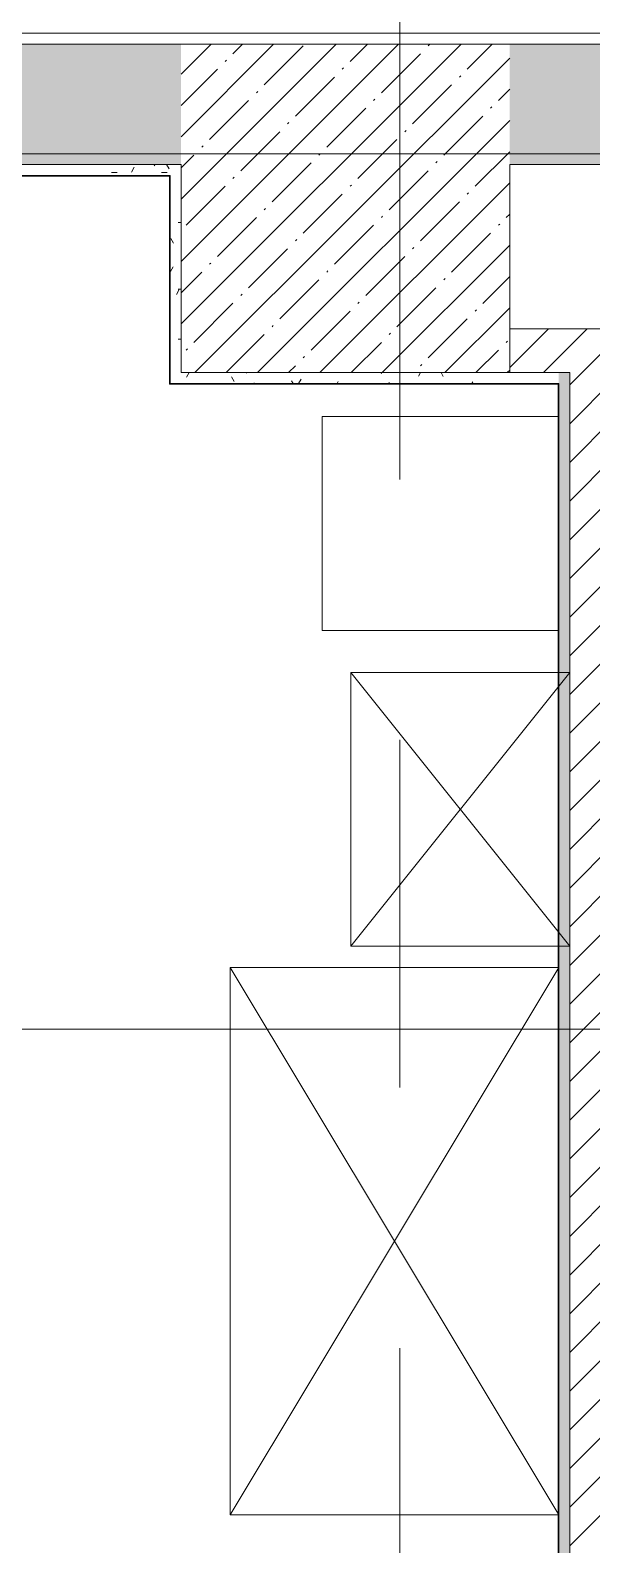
# Model space of a CAD drawing. Header units: millimetres. Extents: x -2911 to 185427, y -8553 to 29000.
# Drawn here: x 17835 to 18860, y 12458 to 15226 of the extents above; entities that cross this region are included whole.
import ezdxf

# ---------------------------------------------------------------- set-up
doc = ezdxf.new("R2010")
doc.units = ezdxf.units.MM
doc.linetypes.add('Осевая', pattern=[3175, 635, -476.25, 1587.5, -476.25])
for name, color, linetype, lineweight in [('A-WALL', 7, 'Continuous', 9), ('I-WALL', 7, 'Continuous', 9), ('S-COLS', 7, 'Continuous', 9), ('Оси-2', 7, 'Осевая', 9)]:
    doc.layers.add(name, color=color, linetype=linetype, lineweight=lineweight)
for name, color, linetype, lineweight, true_color in [('A-WALL-1', 7, 'Continuous', 9, 0x3c3c3c), ('A-WALL-FNSH-1', 7, 'Continuous', 9, 0x3c3c3c), ('I-FURN-1', 7, 'Continuous', 9, 0xf0f0f0)]:
    doc.layers.add(name, color=color, linetype=linetype, lineweight=lineweight, true_color=true_color)
pattern_1 = [(45, (0, 0), (-35.35534, 35.35534), [])]
pattern_2 = [(45, (0, 0), (-57.02463, 57.02463), []), (45, (57.025, 0), (-57.02463, 57.02463), [100.806, -20.161, 3.353, -16.808])]
pattern_3 = [(0, (0, 0), (121.92, 30.48), [10.058, -81.382, 10.058, -81.382, -487.68]), (0, (0, 0), (121.92, 30.48), [-182.88, 10.058, -172.822, 10.058, -81.382, -213.36]), (0, (0, 0), (121.92, 30.48), [-457.2, 10.058, -50.902, 10.058, -142.342]), (120, (45.72, 15.24), (-87.356454, 90.345817), [10.058, -81.382, 10.058, -81.382, -487.68]), (120, (45.72, 15.24), (-87.356454, 90.345817), [-182.88, 10.058, -172.822, 10.058, -81.382, -213.36]), (120, (45.72, 15.24), (-87.356454, 90.345817), [-457.2, 10.058, -50.902, 10.058, -142.342]), (240, (60.96, 76.2), (-34.563546, -120.825817), [10.058, -81.382, 10.058, -81.382, -487.68]), (240, (60.96, 76.2), (-34.563546, -120.825817), [-182.88, 10.058, -172.822, 10.058, -81.382, -213.36]), (240, (60.96, 76.2), (-34.563546, -120.825817), [-457.2, 10.058, -50.902, 10.058, -142.342])]

# ---------------------------------------------------------------- blocks, each defined once
blk = doc.blocks.new('Шкаф параметрический - 1_59-26242382-План размещения напольных электротехнических лючков и розеток 2 этажа в осях 1-12')
at = {"layer": 'I-FURN-1'}
for p, q in [((0, 0), (1000, -600)), ((0, -600), (1000, 0)), ((1000, 0), (0, 0)), ((0, 0), (0, -600)), ((0, -600), (0, 0)), ((0, 0), (1000, 0)), ((1000, -600), (1000, 0)), ((1000, 0), (1000, -600)), ((0, -600), (1000, -600)), ((1000, -600), (0, -600))]:
    blk.add_line(p, q, dxfattribs=at)
blk = doc.blocks.new('Мебель_универсальная - 3_8-26242660-План размещения напольных электротехнических лючков и розеток 2 этажа в осях 1-12')
at = {"layer": 'I-FURN-1'}
for p, q in [((18367.8, 14128.8), (18367.8, 14519.8)), ((18367.8, 14519.8), (18367.8, 14128.8)), ((18800, 14519.8), (18367.8, 14519.8)), ((18800, 14519.8), (18367.8, 14519.8)), ((18800, 14128.8), (18800, 14519.8)), ((18800, 14519.8), (18800, 14128.8)), ((18367.8, 14128.8), (18800, 14128.8)), ((18800, 14128.8), (18367.8, 14128.8))]:
    blk.add_line(p, q, dxfattribs=at)
blk = doc.blocks.new('Шкаф параметрический - 1_165-25613087-План размещения напольных электротехнических лючков и розеток 2 этажа в осях 1-12')
at = {"layer": 'I-FURN-1'}
for p, q in [((0, 0), (500, -400)), ((0, -400), (500, 0)), ((500, 0), (0, 0)), ((0, 0), (0, -400)), ((0, -380), (0, 0)), ((0, 0), (500, 0)), ((500, -400), (500, 0)), ((500, 0), (500, -380)), ((0, -400), (500, -400))]:
    blk.add_line(p, q, dxfattribs=at)

msp = doc.modelspace()

# ---------------------------------------------------------------- hatches: boundary and pattern name
at = {"layer": 'I-WALL'}
h = msp.add_hatch(dxfattribs=at)
h.set_pattern_fill('FP_15', color=256, style=0, pattern_type=2)
h.set_pattern_definition(pattern_2)
h.paths.add_polyline_path([(30790, 14980), (30790, 15200), (30610, 15200), (30610, 14980), (30633.9, 14980)])
h.paths.add_polyline_path([(30010, 14980), (30010, 15200), (26410, 15200), (26410, 14980), (27981.9, 14980)])
h.paths.add_polyline_path([(25810, 14980), (25810, 15200), (22510, 15200), (22510, 14980), (25329.9, 14980)])
h.paths.add_polyline_path([(21910, 14980), (21910, 15200), (18710.3, 15200), (18710.3, 14980), (20210, 14980)])
h.paths.add_polyline_path([(17705.4, 14980), (18110.3, 14980), (18110.3, 15200), (14320, 15200), (14320, 14980), (17539.7, 14980)])
h = msp.add_hatch(dxfattribs=at)
h.set_pattern_fill('FP_87', color=256, style=0, pattern_type=2)
h.set_pattern_definition(pattern_3)
h.paths.add_polyline_path([(18090.3, 14960), (18090.3, 14980), (16890, 14980), (16890, 14960), (18089.3, 14960)])
h = msp.add_hatch(dxfattribs=at)
h.set_pattern_fill('FP_87', color=256, style=0, pattern_type=2)
h.set_pattern_definition(pattern_3)
h.paths.add_polyline_path([(18090.3, 14600), (18110.3, 14600), (18110.3, 14980), (18090.3, 14980), (18090.3, 14836.5)])
h = msp.add_hatch(dxfattribs=at)
h.set_pattern_fill('FP_39', color=256, style=0, pattern_type=2)
h.set_pattern_definition(pattern_1)
h.paths.add_polyline_path([(18820, 14600), (18900, 14600), (18900, 14680), (18710.3, 14680), (18710.3, 14600), (18800, 14600)])
h = msp.add_hatch(dxfattribs=at)
h.set_pattern_fill('FP_87', color=256, style=0, pattern_type=2)
h.set_pattern_definition(pattern_3)
h.paths.add_polyline_path([(18799, 14580), (18800, 14580), (18800, 14600), (18090.3, 14600), (18090.3, 14580), (18699.9, 14580)])
h = msp.add_hatch(dxfattribs=at)
h.set_pattern_fill('FP_87', color=256, style=0, pattern_type=2)
h.set_pattern_definition(pattern_3)
h.paths.add_polyline_path([(18800, 11500), (18820, 11500), (18820, 14600), (18800, 14600), (18800, 11697)])
h = msp.add_hatch(dxfattribs=at)
h.set_pattern_fill('FP_39', color=256, style=0, pattern_type=2)
h.set_pattern_definition(pattern_1)
h.paths.add_polyline_path([(18900, 11100), (18900, 14600), (18820, 14600), (18820, 11100)])
at = {"layer": 'S-COLS'}
h = msp.add_hatch(dxfattribs=at)
h.set_pattern_fill('FP_15', color=256, style=0, pattern_type=2)
h.set_pattern_definition(pattern_2)
h.paths.add_polyline_path([(18110.3, 14600), (18710.3, 14600), (18710.3, 15200), (18110.3, 15200), (18110.3, 14836.5)])

# ---------------------------------------------------------------- linework, layer by layer
at = {"layer": 'A-WALL'}
for p, q in [((16890, 14980), (18110.3, 14980)), ((18090.3, 14980), (16890, 14980)), ((18090.3, 14960), (16910, 14960)), ((18090.3, 14580), (18090.3, 14960)), ((18820, 14600), (18710.3, 14600)), ((18820, 11100), (18820, 14600)), ((18800, 11500), (18800, 14580))]:
    msp.add_line(p, q, dxfattribs=at)
at = {"layer": 'A-WALL-1'}
for p, q in [((18110.3, 15200), (14320, 15200)), ((21910, 15200), (18710.3, 15200)), ((18110.3, 14600), (18110.3, 14980)), ((18710.3, 14980), (19990, 14980)), ((18900, 14680), (18710.3, 14680)), ((18710.3, 14680), (18710.3, 14600)), ((18710.3, 14600), (18110.3, 14600)), ((18799, 14580), (18800, 14580))]:
    msp.add_line(p, q, dxfattribs=at)
at = {"layer": 'A-WALL-FNSH-1'}
for p, q in [((13690, 15220), (21879, 15220)), ((18089.3, 14959), (16910, 14959)), ((18089.3, 14959), (18089.3, 14579)), ((18089.3, 14579), (18799, 14579)), ((18799, 14580), (18090.3, 14580)), ((18799, 11501), (18799, 14580))]:
    msp.add_line(p, q, dxfattribs=at)
at = {"layer": 'S-COLS'}
for p, q in [((18710.3, 15200), (18110.3, 15200)), ((18110.3, 14980), (18110.3, 14600)), ((18710.3, 14600), (18710.3, 14980)), ((18110.3, 14600), (18710.3, 14600))]:
    msp.add_line(p, q, dxfattribs=at)
at = {"layer": 'Оси-2'}
for p, q in [((18510, 593.7), (18510, 24898.1)), ((389, 15000), (35390, 15000)), ((389, 13400), (35390, 13400))]:
    msp.add_line(p, q, dxfattribs=at)

# ---------------------------------------------------------------- block references
at = {"layer": 'I-FURN-1'}
msp.add_blockref('Мебель_универсальная - 3_8-26242660-План размещения напольных электротехнических лючков и розеток 2 этажа в осях 1-12', (0, 0), dxfattribs=at)
at = {"layer": 'I-FURN-1', "rotation": 90.00000000000017}
for name, p in [('Шкаф параметрический - 1_165-25613087-План размещения напольных электротехнических лючков и розеток 2 этажа в осях 1-12', (18420, 13551.9)), ('Шкаф параметрический - 1_59-26242382-План размещения напольных электротехнических лючков и розеток 2 этажа в осях 1-12', (18200, 12512.7))]:
    msp.add_blockref(name, p, dxfattribs=at)

doc.saveas('drawing.dxf')
